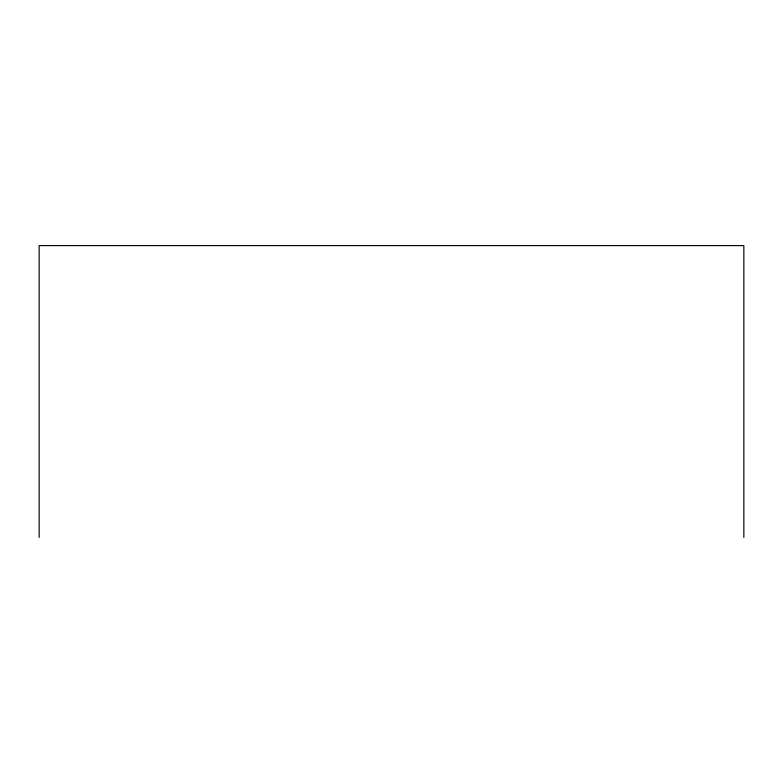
<?xml version="1.0" encoding="UTF-8"?>
<svg xmlns="http://www.w3.org/2000/svg" width="783" height="783" viewBox="0 0 783 783"><rect width="100%" height="100%" fill="white"/><g stroke="black" fill="none" stroke-linecap="round" stroke-linejoin="round"><path stroke-width="1.17" d="M743.85 537.402L743.85 245.598L39.15 245.598L39.15 537.402"/></g></svg>
